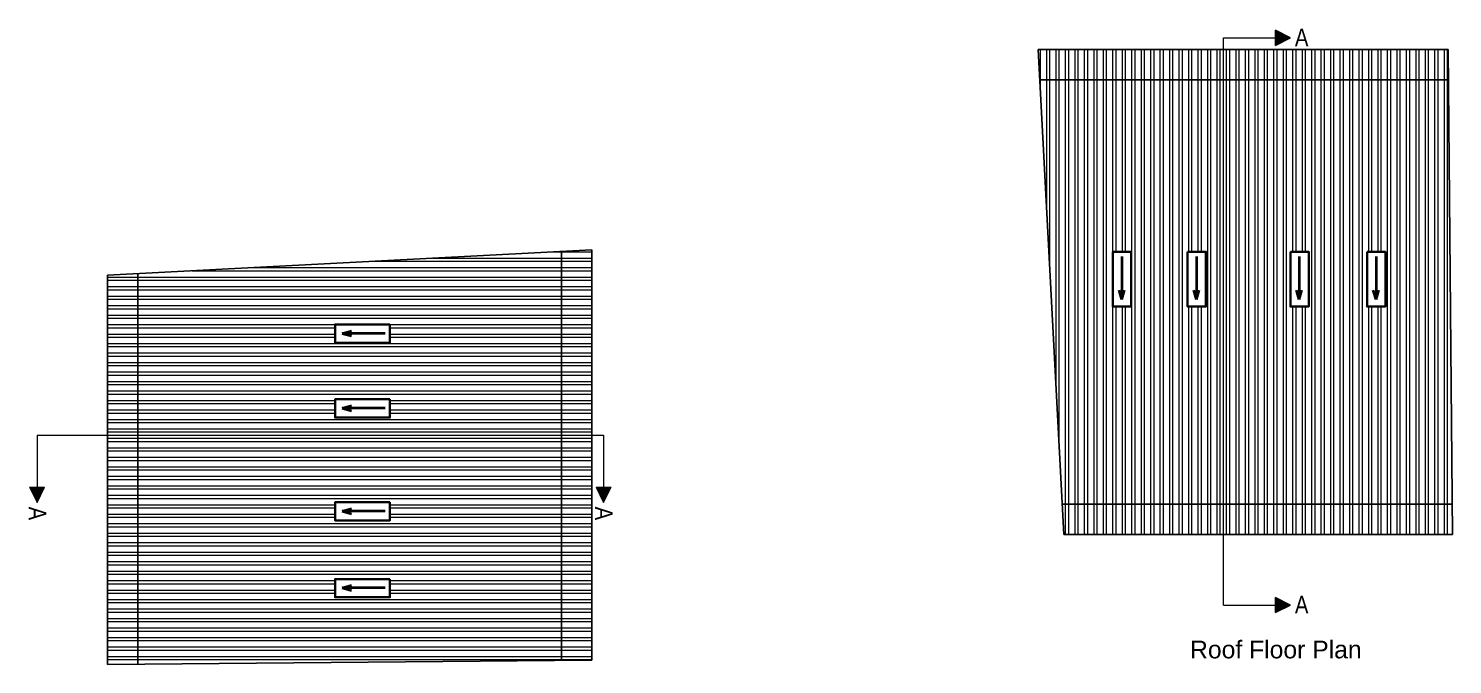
# Model space of a CAD drawing. Header units: inches. Extents: x 380359 to 404964, y -48881 to -44155.
# Drawn here: x 401915 to 403042, y -46106 to -45603 of the extents above; entities that cross this region are included whole.
import ezdxf

# ---------------------------------------------------------------- set-up
doc = ezdxf.new("R2010")
doc.units = ezdxf.units.IN
doc.header["$LTSCALE"] = 2
doc.header["$MEASUREMENT"] = 0
doc.layers.get('0').update_dxf_attribs({"linetype": 'CONTINUOUS'})
for name, color, linetype, lineweight in [('DIM_LINE', 173, 'CONTINUOUS', 20), ('door', 20, 'CONTINUOUS', 35), ('WALL - A', 1, 'CONTINUOUS', 40)]:
    doc.layers.add(name, color=color, linetype=linetype, lineweight=lineweight)
doc.styles.get("Standard").update_dxf_attribs({"font": 'ARIALN.TTF'})
pattern_1 = [(90, (6661.0105, 0), (-7.5, 0), []), (90, (6663.5105, 2.5), (-7.5, 0), [])]
pattern_2 = [(360, (447980.001, 350275.757), (1e-15, 7.5), []), (360, (447982.501, 350273.257), (1e-15, 7.5), [])]

msp = doc.modelspace()

# ---------------------------------------------------------------- hatches: boundary and pattern name
at = {"linetype": 'ByBlock', "lineweight": 5}
for points in [[(402914.2, -45609.9), (402902.2, -45615.9), (402902.2, -45603.9)], [(401921.4, -45977.4), (401915.4, -45965.4), (401927.4, -45965.4)], [(402370.1, -45977.4), (402364.1, -45965.4), (402376.1, -45965.4)], [(402914.2, -46058.6), (402902.2, -46064.6), (402902.2, -46052.6)]]:
    msp.add_hatch(color=7, dxfattribs=at).paths.add_polyline_path(points)
at = {"layer": 'DIM_LINE'}
h = msp.add_hatch(dxfattribs=at)
h.set_pattern_fill('ANSI32', color=256, scale=20, angle=45)
h.set_pattern_definition(pattern_1)
h.paths.add_polyline_path([(402861, -45619.2), (402714.4, -45619.2), (402715.6, -45643.2), (402861, -45643.2)])
h = msp.add_hatch(dxfattribs=at)
h.set_pattern_fill('ANSI32', color=256, scale=20, angle=45)
h.set_pattern_definition(pattern_1)
h.paths.add_polyline_path([(403039, -45619.2), (402861, -45619.2), (402861, -45643.2), (403039.2, -45643.2)])
h = msp.add_hatch(dxfattribs=at)
h.set_pattern_fill('ANSI32', color=256, scale=20, angle=45)
h.set_pattern_definition(pattern_1)
h.paths.add_polyline_path([(402861, -45643.2), (402715.6, -45643.2), (402733.3, -45978.8), (402861, -45978.8)])
h.paths.add_polyline_path([(402847.1, -45779.1), (402847.1, -45822.5), (402832.6, -45822.5), (402832.6, -45779.1)], flags=16)
h.paths.add_polyline_path([(402787.9, -45779.1), (402787.9, -45822.5), (402773.4, -45822.5), (402773.4, -45779.1)], flags=16)
h = msp.add_hatch(dxfattribs=at)
h.set_pattern_fill('ANSI32', color=256, scale=20, angle=45)
h.set_pattern_definition(pattern_1)
h.paths.add_polyline_path([(402861, -45643.2), (402861, -45978.8), (403042.2, -45978.8), (403039.2, -45643.2)])
h.paths.add_polyline_path([(402974.8, -45779.1), (402989.3, -45779.1), (402989.3, -45822.5), (402974.8, -45822.5)], flags=16)
h.paths.add_polyline_path([(402928.5, -45779.1), (402928.5, -45822.5), (402914, -45822.5), (402914, -45779.1)], flags=16)
h = msp.add_hatch(dxfattribs=at)
h.set_pattern_fill('ANSI32', color=256, scale=20, angle=315)
h.set_pattern_definition(pattern_2)
h.paths.add_polyline_path([(402336.8, -45924.2), (402336.8, -45778.9), (402001.2, -45796.5), (402001.2, -45924.2)])
h.paths.add_polyline_path([(402200.9, -45910.3), (402157.5, -45910.3), (402157.5, -45895.8), (402200.9, -45895.8)], flags=16)
h.paths.add_polyline_path([(402200.9, -45851.1), (402157.5, -45851.1), (402157.5, -45836.7), (402200.9, -45836.7)], flags=16)
h = msp.add_hatch(dxfattribs=at)
h.set_pattern_fill('ANSI32', color=256, scale=20, angle=315)
h.set_pattern_definition(pattern_2)
h.paths.add_polyline_path([(402360.8, -45924.2), (402360.8, -45777.6), (402336.8, -45778.9), (402336.8, -45924.2)])
h = msp.add_hatch(dxfattribs=at)
h.set_pattern_fill('ANSI32', color=256, scale=20, angle=315)
h.set_pattern_definition(pattern_2)
h.paths.add_polyline_path([(402001.2, -45924.2), (402001.2, -45796.5), (401977.2, -45797.8), (401977.2, -45924.2)])
h = msp.add_hatch(dxfattribs=at)
h.set_pattern_fill('ANSI32', color=256, scale=20, angle=315)
h.set_pattern_definition(pattern_2)
h.paths.add_polyline_path([(402001.2, -46105.4), (402001.2, -45924.2), (401977.2, -45924.2), (401977.2, -46105.7)])
h = msp.add_hatch(dxfattribs=at)
h.set_pattern_fill('ANSI32', color=256, scale=20, angle=315)
h.set_pattern_definition(pattern_2)
h.paths.add_polyline_path([(402336.8, -45924.2), (402001.2, -45924.2), (402001.2, -46105.4), (402336.8, -46102.4)])
h.paths.add_polyline_path([(402200.9, -46038.1), (402200.9, -46052.5), (402157.5, -46052.5), (402157.5, -46038.1)], flags=16)
h.paths.add_polyline_path([(402200.9, -45991.7), (402157.5, -45991.7), (402157.5, -45977.3), (402200.9, -45977.3)], flags=16)
h = msp.add_hatch(dxfattribs=at)
h.set_pattern_fill('ANSI32', color=256, scale=20, angle=315)
h.set_pattern_definition(pattern_2)
h.paths.add_polyline_path([(402360.8, -46102.2), (402360.8, -45924.2), (402336.8, -45924.2), (402336.8, -46102.4)])
h = msp.add_hatch(dxfattribs=at)
h.set_pattern_fill('ANSI32', color=256, scale=20, angle=45)
h.set_pattern_definition(pattern_1)
h.paths.add_polyline_path([(402861, -45978.8), (402733.3, -45978.8), (402734.5, -46002.8), (402861, -46002.8)])
h = msp.add_hatch(dxfattribs=at)
h.set_pattern_fill('ANSI32', color=256, scale=20, angle=45)
h.set_pattern_definition(pattern_1)
h.paths.add_polyline_path([(403042.2, -45978.8), (402861, -45978.8), (402861, -46002.8), (403042.4, -46002.8)])

# ---------------------------------------------------------------- linework, layer by layer
at = {"color": 7, "linetype": 'ByBlock', "lineweight": 5}
for p, q in [((402902.2, -45615.9), (402902.2, -45603.9)), ((402914.2, -45609.9), (402902.2, -45603.9)), ((402861, -46058.6), (402861, -45609.9)), ((402861, -45609.9), (402902.2, -45609.9)), ((402902.2, -45615.9), (402914.2, -45609.9)), ((401921.4, -45924.2), (402370.1, -45924.2)), ((401921.4, -45924.2), (401921.4, -45965.4)), ((402370.1, -45924.2), (402370.1, -45965.4)), ((401915.4, -45965.4), (401927.4, -45965.4)), ((401915.4, -45965.4), (401921.4, -45977.4)), ((401921.4, -45977.4), (401927.4, -45965.4)), ((402364.1, -45965.4), (402376.1, -45965.4)), ((402364.1, -45965.4), (402370.1, -45977.4)), ((402370.1, -45977.4), (402376.1, -45965.4)), ((402902.2, -46064.6), (402902.2, -46052.6)), ((402914.2, -46058.6), (402902.2, -46052.6)), ((402861, -46058.6), (402902.2, -46058.6)), ((402902.2, -46064.6), (402914.2, -46058.6))]:
    msp.add_line(p, q, dxfattribs=at)
at = {"ltscale": 0.5}
for p, q in [((403039, -45619.2), (402714.4, -45619.2)), ((402714.4, -45619.2), (402734.5, -46002.8)), ((403042.4, -46002.8), (403039, -45619.2)), ((403039.2, -45643.2), (402715.6, -45643.2)), ((402360.8, -45777.6), (401977.2, -45797.8)), ((402336.8, -46102.4), (402336.8, -45778.9)), ((402360.8, -46102.2), (402360.8, -45777.6)), ((401977.2, -45797.8), (401977.2, -46105.7)), ((402001.2, -45796.5), (402001.2, -46105.4)), ((402733.3, -45978.8), (403042.2, -45978.8)), ((402734.5, -46002.8), (403042.4, -46002.8)), ((401977.2, -46105.7), (402360.8, -46102.2))]:
    msp.add_line(p, q, dxfattribs=at)
at = {"layer": 'DIM_LINE'}
for points in [[(402773.4, -45822.5), (402787.9, -45822.5), (402787.9, -45779.1), (402773.4, -45779.1)], [(402832.6, -45822.5), (402847.1, -45822.5), (402847.1, -45779.1), (402832.6, -45779.1)], [(402914, -45822.5), (402928.5, -45822.5), (402928.5, -45779.1), (402914, -45779.1)], [(402974.8, -45822.5), (402989.3, -45822.5), (402989.3, -45779.1), (402974.8, -45779.1)], [(402157.5, -45836.7), (402157.5, -45851.1), (402200.9, -45851.1), (402200.9, -45836.7)], [(402157.5, -45895.8), (402157.5, -45910.3), (402200.9, -45910.3), (402200.9, -45895.8)], [(402157.5, -45977.3), (402157.5, -45991.7), (402200.9, -45991.7), (402200.9, -45977.3)], [(402157.5, -46038.1), (402157.5, -46052.5), (402200.9, -46052.5), (402200.9, -46038.1)]]:
    msp.add_lwpolyline(points, close=True, dxfattribs=at)
at = {"layer": 'door', "ltscale": 0.5}
for points in [[(402773.4, -45779.1), (402787.9, -45779.1), (402787.9, -45822.5), (402773.4, -45822.5)], [(402832.6, -45779.1), (402847.1, -45779.1), (402847.1, -45822.5), (402832.6, -45822.5)], [(402914, -45779.1), (402928.5, -45779.1), (402928.5, -45822.5), (402914, -45822.5)], [(402974.8, -45779.1), (402989.3, -45779.1), (402989.3, -45822.5), (402974.8, -45822.5)], [(402200.9, -45836.7), (402200.9, -45851.1), (402157.5, -45851.1), (402157.5, -45836.7)], [(402200.9, -45895.8), (402200.9, -45910.3), (402157.5, -45910.3), (402157.5, -45895.8)], [(402200.9, -45977.3), (402200.9, -45991.7), (402157.5, -45991.7), (402157.5, -45977.3)], [(402200.9, -46038.1), (402200.9, -46052.5), (402157.5, -46052.5), (402157.5, -46038.1)]]:
    msp.add_lwpolyline(points, close=True, dxfattribs=at)
at = {"layer": 'WALL - A'}
for p, q in [((402780.5, -45782.9), (402780.5, -45816.9)), ((402839.6, -45782.9), (402839.6, -45816.9)), ((402921.1, -45782.9), (402921.1, -45816.9)), ((402981.9, -45782.9), (402981.9, -45816.9)), ((402780.5, -45816.9), (402778.3, -45809.6)), ((402780.5, -45816.9), (402782.6, -45809.6)), ((402839.6, -45816.9), (402837.5, -45809.6)), ((402839.6, -45816.9), (402841.8, -45809.6)), ((402921.1, -45816.9), (402918.9, -45809.6)), ((402921.1, -45816.9), (402923.2, -45809.6)), ((402981.9, -45816.9), (402979.7, -45809.6)), ((402981.9, -45816.9), (402984, -45809.6)), ((402163.1, -45843.7), (402170.4, -45841.6)), ((402197.1, -45843.7), (402163.1, -45843.7)), ((402163.1, -45843.7), (402170.4, -45845.8)), ((402163.1, -45902.9), (402170.4, -45900.7)), ((402197.1, -45902.9), (402163.1, -45902.9)), ((402163.1, -45902.9), (402170.4, -45905)), ((402163.1, -45984.3), (402170.4, -45982.2)), ((402197.1, -45984.3), (402163.1, -45984.3)), ((402163.1, -45984.3), (402170.4, -45986.4)), ((402163.1, -46045.1), (402170.4, -46043)), ((402197.1, -46045.1), (402163.1, -46045.1)), ((402163.1, -46045.1), (402170.4, -46047.2))]:
    msp.add_line(p, q, dxfattribs=at)

# ---------------------------------------------------------------- texts
at = {"color": 7, "linetype": 'ByBlock', "lineweight": 5, "char_height": 14}
for s, insert, width, attachment_point in [('A', (402928.3, -45602.6), 26.58, 3), ('A', (402928.3, -46051.3), 26.58, 3), ('{\\fArial CE|b0|i0|c0|p34;Roof\\fArial CE|b0|i0|c238|p34; Floor Plan}', (402902.5, -46093.9), 235.547, 5)]:
    msp.add_mtext(s, dxfattribs=dict(at, insert=insert, width=width, attachment_point=attachment_point))
at = {"color": 7, "linetype": 'ByBlock', "lineweight": 5, "char_height": 14, "width": 26.58, "attachment_point": 3, "rotation": 270}
for insert in [(401928.7, -45991.5), (402377.4, -45991.5)]:
    msp.add_mtext('A', dxfattribs=dict(at, insert=insert))

doc.saveas('drawing.dxf')
